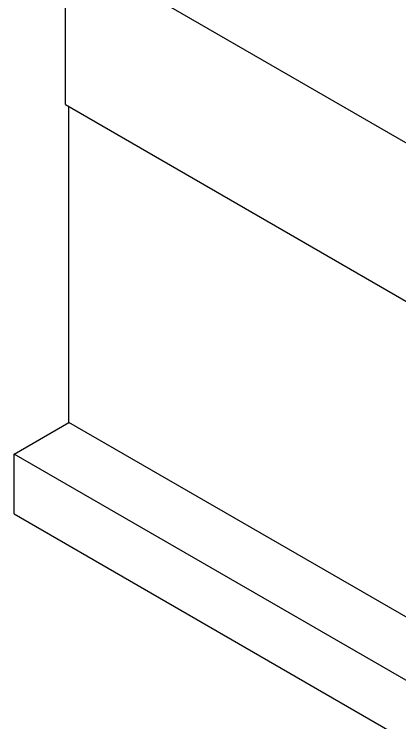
# Model space of a CAD drawing. Header units: millimetres. Extents: x 0 to 210, y 0 to 297.
# Drawn here: x 138.84 to 154.65, y 240.18 to 269.23 of the extents above; entities that cross this region are included whole.
import ezdxf

# ---------------------------------------------------------------- set-up
doc = ezdxf.new("R2010")
doc.units = ezdxf.units.MM

msp = doc.modelspace()

# ---------------------------------------------------------------- linework, layer by layer
at = {"color": 7, "linetype": 'Continuous', "lineweight": 25}
for p, q in [((184.044, 247.129), (140.946, 272.009)), ((140.946, 265.518), (140.946, 272.009)), ((140.946, 265.518), (184.044, 240.638)), ((141.09, 252.495), (141.09, 265.435)), ((138.844, 251.199), (141.09, 252.495)), ((184.188, 227.615), (141.09, 252.495)), ((181.943, 226.319), (138.844, 251.199)), ((138.844, 248.75), (138.844, 251.199)), ((138.844, 248.75), (181.943, 223.87))]:
    msp.add_line(p, q, dxfattribs=at)

doc.saveas('drawing.dxf')
